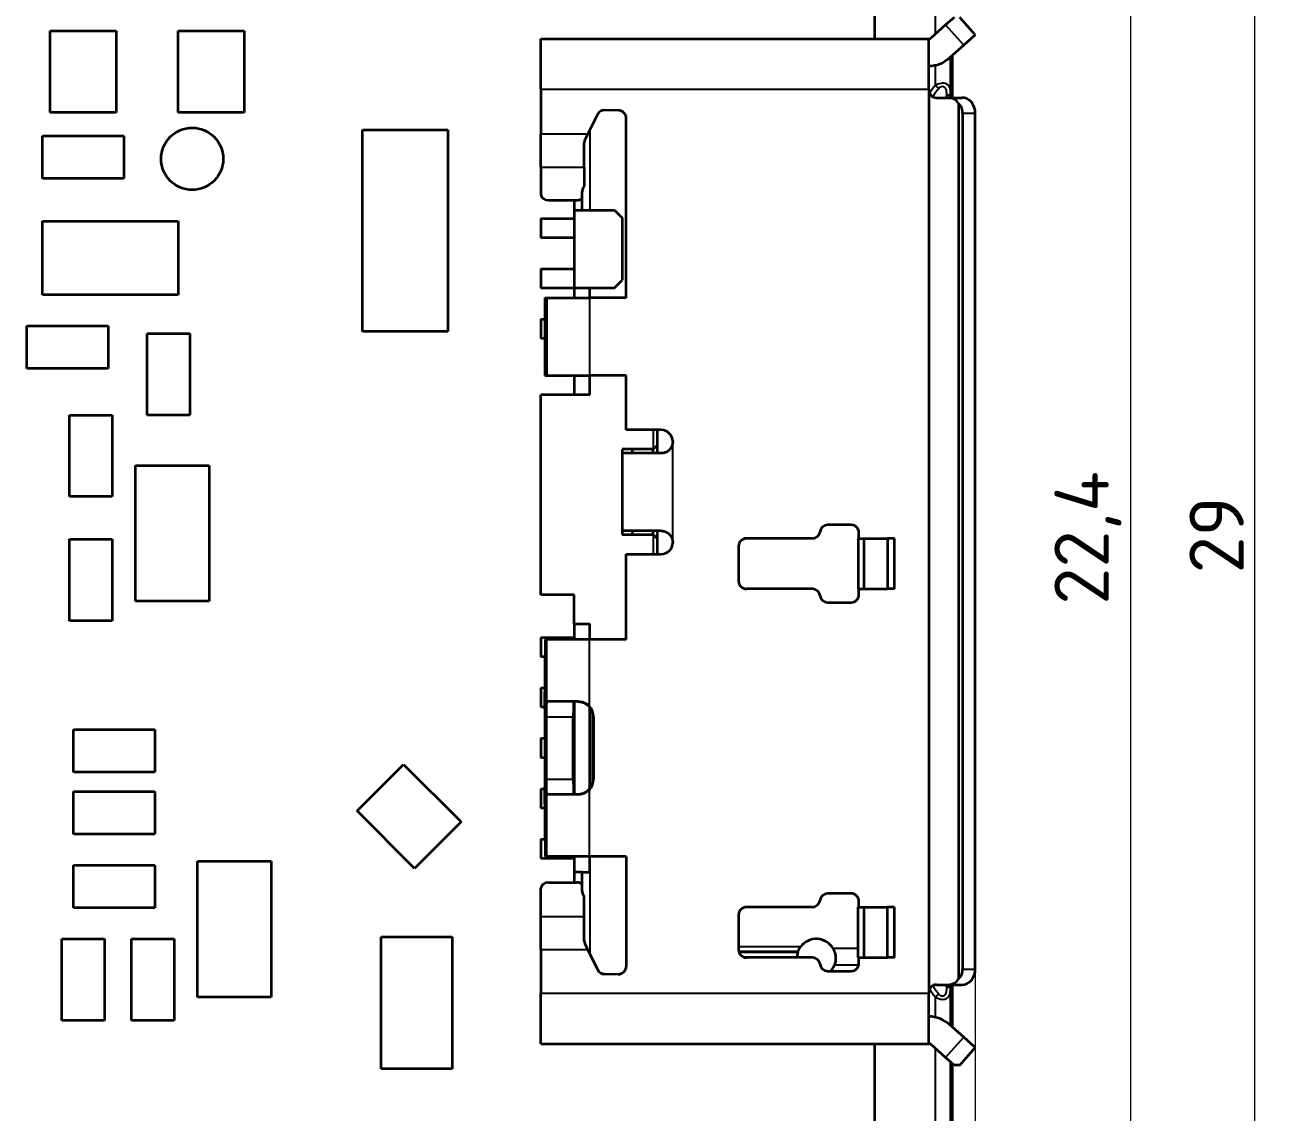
# Model space of a CAD drawing. Header units: millimetres. Extents: x 0 to 119, y 0 to 84.
# Drawn here: x 23.7 to 39.75, y 52.61 to 66.62 of the extents above; entities that cross this region are included whole.
import ezdxf

# ---------------------------------------------------------------- set-up
doc = ezdxf.new("R2010")
doc.units = ezdxf.units.MM
doc.header["$LTSCALE"] = 0.2
for name, color, linetype, lineweight in [('Bemaßung (ISO)', 7, 'Continuous', 18), ('Sichtbar (ISO)', 7, 'Continuous', 35), ('Sichtbar schmal (ISO)', 7, 'Continuous', 25)]:
    doc.layers.add(name, color=color, linetype=linetype, lineweight=lineweight)
doc.styles.add('Notiztext (DIN)', font='isocpeur.ttf')
doc.dimstyles.new('Standard (DIN)', dxfattribs={"dimscale": 0.2, "dimtxt": 3.5, "dimasz": 2.5, "dimexe": 1, "dimexo": 0, "dimgap": 0.7, "dimtad": 1, "dimtoh": 1, "dimrnd": 1e-08, "dimtxsty": 'Notiztext (DIN)', "dimcen": 0.09, "dimdle": 10, "dimclrd": 256, "dimclre": 256, "dimclrt": 256, "dimazin": 2, "dimtfac": 0.514286, "dimtdec": 4, "dimtmove": 0, "dimatfit": 3, "dimfxl": 1, "dimtolj": 1, "dimlwd": -1, "dimlwe": -1, "dimarcsym": 0})

# ---------------------------------------------------------------- blocks, each defined once
blk = doc.blocks.new('*D23')
at = {"layer": 'Bemaßung (ISO)', "transparency": 16777216}
for p, q in [((32.351, 71.163), (38.151, 71.163)), ((37.951, 70.663), (37.951, 49.263)), ((32.351, 48.763), (38.151, 48.763))]:
    blk.add_line(p, q, dxfattribs=at)
for points in [[(37.867, 70.663), (38.034, 70.663), (37.951, 71.163)], [(37.867, 49.263), (38.034, 49.263), (37.951, 48.763)]]:
    blk.add_solid(points, dxfattribs=at)
at = {"layer": 'Defpoints', "color": 0, "transparency": 16777216}
for p in [(32.351, 71.163), (32.351, 48.763), (37.951, 48.763)]:
    blk.add_point(p, dxfattribs=at)
at = {"layer": 'Bemaßung (ISO)', "transparency": 16777216, "insert": (36.971, 59.144), "char_height": 0.7, "attachment_point": 1, "rotation": 90, "style": 'Notiztext (DIN)'}
blk.add_mtext('\\A1;22,4', dxfattribs=at)
blk = doc.blocks.new('*D24')
at = {"layer": 'Bemaßung (ISO)', "transparency": 16777216}
for p, q in [((34.451, 74.444), (39.751, 74.444)), ((39.551, 73.944), (39.551, 45.981)), ((33.936, 45.481), (39.751, 45.481))]:
    blk.add_line(p, q, dxfattribs=at)
for points in [[(39.467, 73.944), (39.634, 73.944), (39.551, 74.444)], [(39.467, 45.981), (39.634, 45.981), (39.551, 45.481)]]:
    blk.add_solid(points, dxfattribs=at)
at = {"layer": 'Defpoints', "color": 0, "transparency": 16777216}
for p in [(34.451, 74.444), (33.936, 45.481), (39.551, 45.481)]:
    blk.add_point(p, dxfattribs=at)
at = {"layer": 'Bemaßung (ISO)', "transparency": 16777216, "insert": (38.711, 59.547), "char_height": 0.7, "attachment_point": 1, "rotation": 90, "style": 'Notiztext (DIN)'}
blk.add_mtext('\\A1;29', dxfattribs=at)
blk = doc.blocks.new('*D25')
at = {"layer": 'Bemaßung (ISO)', "transparency": 16777216}
for p, q in [((35.951, 54.448), (35.951, 39.921)), ((6.651, 46.663), (6.651, 39.921)), ((7.151, 40.121), (35.451, 40.121))]:
    blk.add_line(p, q, dxfattribs=at)
for points in [[(7.151, 40.204), (7.151, 40.037), (6.651, 40.121)], [(35.451, 40.204), (35.451, 40.037), (35.951, 40.121)]]:
    blk.add_solid(points, dxfattribs=at)
at = {"layer": 'Defpoints', "color": 0, "transparency": 16777216}
for p in [(35.951, 54.448), (6.651, 46.663), (35.951, 40.121)]:
    blk.add_point(p, dxfattribs=at)
at = {"layer": 'Bemaßung (ISO)', "transparency": 16777216, "insert": (20.513, 41.101), "char_height": 0.7, "attachment_point": 1, "style": 'Notiztext (DIN)'}
blk.add_mtext('\\A1;29,3', dxfattribs=at)

msp = doc.modelspace()

# ---------------------------------------------------------------- linework, layer by layer
at = {"layer": 'Sichtbar (ISO)'}
for p, q in [((34.6506, 71.9625), (34.6506, 66.4375)), ((35.5682, 66.6151), (35.384, 66.4502)), ((35.6772, 66.7125), (35.5682, 66.6151)), ((35.9506, 66.4875), (35.7494, 66.7125)), ((24.0256, 65.4875), (24.0256, 66.5375)), ((24.0256, 66.5375), (24.8756, 66.5375)), ((24.8756, 66.5375), (24.8756, 65.4875)), ((25.6756, 65.4875), (25.6756, 66.5375)), ((25.6756, 66.5375), (26.5256, 66.5375)), ((26.5256, 66.5375), (26.5256, 65.4875)), ((35.9506, 66.4875), (35.8016, 66.3542)), ((30.3506, 66.4375), (35.3506, 66.4375)), ((30.3506, 65.7875), (30.3506, 66.4375)), ((35.3506, 65.7875), (35.3506, 66.4375)), ((35.8016, 66.3542), (35.6173, 66.1894)), ((35.6506, 66.2192), (35.6506, 65.6775)), ((30.3506, 65.7875), (30.3506, 65.2105)), ((35.3506, 65.7875), (35.3506, 65.7775)), ((35.3506, 65.7775), (35.3506, 54.1475)), ((35.4506, 65.6775), (35.6024, 65.6775)), ((35.6024, 65.6775), (35.7774, 65.6775)), ((24.8756, 65.4875), (24.0256, 65.4875)), ((26.5256, 65.4875), (25.6756, 65.4875)), ((31.3522, 65.5139), (31.1733, 65.5167)), ((35.7404, 54.3265), (35.7404, 65.5985)), ((31.0824, 65.4617), (30.9559, 65.2105)), ((31.4506, 63.0975), (31.4506, 65.4139)), ((35.7874, 65.4775), (35.7874, 54.4475)), ((35.9506, 54.4475), (35.9506, 65.4775)), ((23.9256, 64.6375), (23.9256, 65.1875)), ((23.9256, 65.1875), (24.9756, 65.1875)), ((24.9756, 65.1875), (24.9756, 64.6375)), ((28.0506, 62.6625), (28.0506, 65.2625)), ((28.0506, 65.2625), (29.1506, 65.2625)), ((29.1506, 65.2625), (29.1506, 62.6625)), ((30.3506, 64.7802), (30.3506, 65.2105)), ((30.9559, 65.2105), (30.9213, 65.142)), ((30.9106, 64.7802), (30.9106, 65.097)), ((30.3506, 64.7802), (30.3506, 64.4308)), ((30.9106, 64.7802), (30.9106, 64.5359)), ((24.9756, 64.6375), (23.9256, 64.6375)), ((30.8806, 64.4551), (30.8806, 64.2275)), ((30.4506, 64.3558), (30.8106, 64.3558)), ((30.7806, 64.3558), (30.7806, 64.2275)), ((30.7806, 64.2275), (30.7806, 63.2275)), ((30.7806, 64.2275), (31.3006, 64.2275)), ((31.3006, 64.2275), (31.4006, 64.1275)), ((23.9256, 63.1375), (23.9256, 64.0875)), ((23.9256, 64.0875), (25.6756, 64.0875)), ((25.6756, 64.0875), (25.6756, 63.1375)), ((30.3506, 64.1225), (30.3506, 63.8725)), ((30.3506, 64.1225), (30.7806, 64.1225)), ((31.4006, 64.1275), (31.4006, 63.3275)), ((30.7806, 63.8725), (30.3506, 63.8725)), ((30.3506, 63.4725), (30.7806, 63.4725)), ((30.3506, 63.4725), (30.3506, 63.2225)), ((31.3006, 63.2275), (31.4006, 63.3275)), ((25.6756, 63.1375), (23.9256, 63.1375)), ((30.7806, 63.2225), (30.3506, 63.2225)), ((30.4007, 63.0975), (30.4265, 63.0975)), ((30.4007, 63.0975), (30.4007, 62.0975)), ((30.4265, 63.0975), (30.9764, 63.0975)), ((30.7806, 63.2275), (30.7806, 63.0975)), ((30.7806, 63.2275), (31.3006, 63.2275)), ((31.4506, 63.0975), (30.9764, 63.0975)), ((30.9806, 63.0975), (30.9806, 63.2275)), ((30.3506, 62.8225), (30.4007, 62.8225)), ((30.3506, 62.8225), (30.3506, 62.5725)), ((23.7256, 62.1875), (23.7256, 62.7375)), ((23.7256, 62.7375), (24.7756, 62.7375)), ((24.7756, 62.7375), (24.7756, 62.1875)), ((25.2756, 61.5875), (25.2756, 62.6375)), ((25.2756, 62.6375), (25.8256, 62.6375)), ((25.8256, 62.6375), (25.8256, 61.5875)), ((29.1506, 62.6625), (28.0506, 62.6625)), ((30.4007, 62.5725), (30.3506, 62.5725)), ((24.7756, 62.1875), (23.7256, 62.1875)), ((30.4007, 62.0975), (30.4265, 62.0975)), ((30.4265, 62.0975), (30.9764, 62.0975)), ((30.7806, 62.0975), (30.7806, 61.8475)), ((31.4506, 62.0975), (30.9764, 62.0975)), ((30.9806, 61.8475), (30.9806, 62.0975)), ((31.4506, 61.3953), (31.4506, 62.0975)), ((30.9806, 61.8475), (30.3506, 61.8475)), ((30.3506, 59.2725), (30.3506, 61.8475)), ((24.2756, 61.5875), (24.8256, 61.5875)), ((24.2756, 60.5375), (24.2756, 61.5875)), ((24.8256, 61.5875), (24.8256, 60.5375)), ((25.8256, 61.5875), (25.2756, 61.5875)), ((31.9006, 61.3953), (31.4506, 61.3953)), ((31.8506, 61.3953), (31.8506, 61.1975)), ((31.8506, 61.1975), (31.8006, 61.1475)), ((31.8506, 61.1975), (31.8506, 61.0953)), ((31.4006, 61.1475), (31.4006, 60.0475)), ((31.8006, 61.1475), (31.4006, 61.1475)), ((31.9006, 61.0953), (31.4006, 61.0953)), ((31.5308, 61.0953), (31.5308, 61.1475)), ((31.8006, 61.0953), (31.8006, 61.1475)), ((25.1256, 59.1875), (25.1256, 60.9375)), ((25.1256, 60.9375), (26.0756, 60.9375)), ((26.0756, 60.9375), (26.0756, 59.1875)), ((24.8256, 60.5375), (24.2756, 60.5375)), ((31.9006, 60.0953), (31.4006, 60.0953)), ((31.4006, 60.0475), (31.8006, 60.0475)), ((31.5308, 60.0475), (31.5308, 60.0953)), ((31.8006, 60.0475), (31.8006, 60.0953)), ((31.8506, 59.9975), (31.8006, 60.0475)), ((31.8506, 60.0953), (31.8506, 59.9975)), ((34.3506, 60.1725), (34.0491, 60.1725)), ((34.4506, 59.9975), (34.4506, 60.0725)), ((24.2756, 58.9375), (24.2756, 59.9875)), ((24.2756, 59.9875), (24.8256, 59.9875)), ((24.8256, 59.9875), (24.8256, 58.9375)), ((31.8506, 59.9975), (31.8506, 59.7953)), ((32.9006, 59.8975), (32.9006, 59.4475)), ((33.8506, 59.9975), (33.0006, 59.9975)), ((34.4406, 59.9975), (34.4406, 59.3475)), ((34.4406, 59.9975), (34.5202, 59.9975)), ((34.5202, 59.3475), (34.5202, 59.9975)), ((34.5202, 59.9975), (34.8183, 59.9975)), ((34.9106, 59.9975), (34.8183, 59.9975)), ((34.8183, 59.9975), (34.8183, 59.3475)), ((34.9106, 59.3475), (34.9106, 59.9975)), ((31.4506, 58.6975), (31.4506, 59.7953)), ((31.4506, 59.7953), (31.9006, 59.7953)), ((30.7806, 59.2725), (30.3506, 59.2725)), ((30.7806, 58.8975), (30.7806, 59.2725)), ((33.8506, 59.3475), (33.0006, 59.3475)), ((34.4406, 59.3475), (34.5202, 59.3475)), ((34.4506, 59.2725), (34.4506, 59.3475)), ((34.5202, 59.3475), (34.8183, 59.3475)), ((34.9106, 59.3475), (34.8183, 59.3475)), ((26.0756, 59.1875), (25.1256, 59.1875)), ((34.0491, 59.1725), (34.3506, 59.1725)), ((24.8256, 58.9375), (24.2756, 58.9375)), ((30.7806, 58.8975), (30.9806, 58.8975)), ((30.7806, 58.8975), (30.7806, 58.6975)), ((30.9806, 58.6975), (30.9806, 58.8975)), ((30.3506, 58.7225), (30.3506, 58.4725)), ((30.3506, 58.7225), (30.7806, 58.7225)), ((30.4007, 57.7975), (30.4114, 58.6975)), ((30.4114, 58.6975), (30.4265, 58.6975)), ((30.9764, 58.6975), (30.4265, 58.6975)), ((31.4506, 58.6975), (30.9764, 58.6975)), ((30.4088, 58.4725), (30.3506, 58.4725)), ((30.3506, 58.0725), (30.404, 58.0725)), ((30.3506, 58.0725), (30.3506, 57.8225)), ((30.401, 57.8225), (30.3506, 57.8225)), ((30.4007, 57.7975), (30.4007, 56.7975)), ((30.4265, 57.8975), (30.4239, 57.8975)), ((30.8301, 57.8975), (30.4265, 57.8975)), ((30.7806, 57.8225), (30.7704, 57.8225)), ((30.7806, 57.8975), (30.7806, 56.6975)), ((30.9806, 56.7744), (30.9806, 57.8206)), ((30.4196, 57.6975), (30.4196, 56.8975)), ((30.7695, 56.8975), (30.7695, 57.6975)), ((31.0231, 56.8975), (31.0231, 57.6975)), ((31.0306, 57.6975), (31.0306, 56.8975)), ((24.3256, 56.9875), (24.3256, 57.5375)), ((24.3256, 57.5375), (25.3756, 57.5375)), ((25.3756, 57.5375), (25.3756, 56.9875)), ((30.3506, 57.4225), (30.3506, 57.1725)), ((30.3506, 57.4225), (30.4007, 57.4225)), ((30.7695, 57.4225), (30.7806, 57.4225)), ((30.4007, 57.1725), (30.3506, 57.1725)), ((30.7806, 57.1725), (30.7695, 57.1725)), ((25.3756, 56.9875), (24.3256, 56.9875)), ((27.9814, 56.4857), (28.5825, 57.0868)), ((28.5825, 57.0868), (29.3249, 56.3443)), ((24.3256, 56.1875), (24.3256, 56.7375)), ((24.3256, 56.7375), (25.3756, 56.7375)), ((25.3756, 56.7375), (25.3756, 56.1875)), ((30.3506, 56.7725), (30.401, 56.7725)), ((30.3506, 56.7725), (30.3506, 56.5225)), ((30.4114, 55.8975), (30.4007, 56.7975)), ((30.4239, 56.6975), (30.4265, 56.6975)), ((30.8301, 56.6975), (30.4265, 56.6975)), ((30.7704, 56.7725), (30.7806, 56.7725)), ((30.404, 56.5225), (30.3506, 56.5225)), ((28.7239, 55.7433), (27.9814, 56.4857)), ((29.3249, 56.3443), (28.7239, 55.7433)), ((25.3756, 56.1875), (24.3256, 56.1875)), ((30.3506, 56.1225), (30.4088, 56.1225)), ((30.3506, 56.1225), (30.3506, 55.8725)), ((30.7806, 55.8725), (30.3506, 55.8725)), ((30.4114, 55.8975), (30.4265, 55.8975)), ((30.9764, 55.8975), (30.4265, 55.8975)), ((30.7806, 55.8975), (30.7806, 55.6975)), ((31.4506, 55.8975), (30.9764, 55.8975)), ((30.9806, 55.6975), (30.9806, 55.8975)), ((31.4506, 55.8975), (31.4506, 54.4825)), ((24.3256, 55.2375), (24.3256, 55.7875)), ((24.3256, 55.7875), (25.3756, 55.7875)), ((25.3756, 55.7875), (25.3756, 55.2375)), ((25.9256, 55.8375), (26.8756, 55.8375)), ((25.9256, 54.0875), (25.9256, 55.8375)), ((26.8756, 55.8375), (26.8756, 54.0875)), ((30.8806, 55.6975), (30.7806, 55.6975)), ((30.7806, 55.6975), (30.7806, 55.5654)), ((30.8806, 55.6975), (30.9806, 55.6975)), ((30.8806, 55.6975), (30.8806, 55.4671)), ((30.4506, 55.5654), (30.8106, 55.5654)), ((30.3506, 55.1251), (30.3506, 55.4895)), ((30.9106, 55.1251), (30.9106, 55.3838)), ((34.3506, 55.4225), (34.0491, 55.4225)), ((25.3756, 55.2375), (24.3256, 55.2375)), ((33.8506, 55.2475), (33.0006, 55.2475)), ((34.4406, 54.5975), (34.4406, 55.2475)), ((34.4406, 55.2475), (34.5202, 55.2475)), ((34.4506, 55.2475), (34.4506, 55.3225)), ((34.5202, 54.5975), (34.5202, 55.2475)), ((34.5202, 55.2475), (34.8183, 55.2475)), ((34.9106, 55.2475), (34.8183, 55.2475)), ((34.8183, 54.5975), (34.8183, 55.2475)), ((34.9106, 54.5975), (34.9106, 55.2475)), ((30.3506, 54.7019), (30.3506, 55.1251)), ((30.9106, 54.8129), (30.9106, 55.1251)), ((32.9006, 55.1475), (32.9006, 54.6975)), ((24.1756, 54.8375), (24.7256, 54.8375)), ((24.1756, 53.7875), (24.1756, 54.8375)), ((24.7256, 54.8375), (24.7256, 53.7875)), ((25.0756, 53.7875), (25.0756, 54.8375)), ((25.0756, 54.8375), (25.6256, 54.8375)), ((25.6256, 54.8375), (25.6256, 53.7875)), ((28.2941, 54.8625), (29.2071, 54.8625)), ((28.2941, 53.1625), (28.2941, 54.8625)), ((29.2071, 54.8625), (29.2071, 53.1625)), ((30.9211, 54.7685), (30.9541, 54.7019)), ((30.3506, 54.7019), (30.3506, 54.1375)), ((30.9541, 54.7019), (31.0836, 54.4409)), ((33.8506, 54.5975), (33.0006, 54.5975)), ((34.4406, 54.5975), (34.5202, 54.5975)), ((34.4506, 54.5225), (34.4506, 54.5975)), ((34.5202, 54.5975), (34.8183, 54.5975)), ((34.9106, 54.5975), (34.8183, 54.5975)), ((34.0491, 54.4225), (34.3506, 54.4225)), ((31.1716, 54.3853), (31.3491, 54.3826)), ((30.3506, 53.4875), (30.3506, 54.1375)), ((35.3506, 54.1475), (35.3506, 54.1375)), ((35.3506, 53.4875), (35.3506, 54.1375)), ((35.4506, 54.2475), (35.6024, 54.2475)), ((35.6024, 54.2475), (35.7774, 54.2475)), ((35.6506, 54.2475), (35.6506, 53.7058)), ((26.8756, 54.0875), (25.9256, 54.0875)), ((24.7256, 53.7875), (24.1756, 53.7875)), ((25.6256, 53.7875), (25.0756, 53.7875)), ((35.8016, 53.5708), (35.6173, 53.7357)), ((30.3506, 53.4875), (35.3506, 53.4875)), ((34.6506, 53.4875), (34.6506, 47.9625)), ((35.5682, 53.31), (35.384, 53.4748)), ((35.9506, 53.4375), (35.8016, 53.5708)), ((35.6772, 53.2125), (35.5682, 53.31)), ((35.7494, 53.2125), (35.9506, 53.4375)), ((29.2071, 53.1625), (28.2941, 53.1625)), ((35.6506, 53.2363), (35.6506, 47.1695)), ((35.7494, 53.2125), (35.6772, 53.2125))]:
    msp.add_line(p, q, dxfattribs=at)
msp.add_circle((25.8567, 64.889), 0.4, dxfattribs=at)
for centre, radius, start, end in [((35.3506, 66.4875), 0.05, 270, 311.81031), ((35.3506, 66.4875), 0.4, 270, 311.81031), ((35.4506, 65.7775), 0.1, 180, 270), ((31.1717, 65.4167), 0.1, 89.09886, 153.25644), ((31.3506, 65.4139), 0.1, 0, 89.09886), ((31.9006, 61.2453), 0.15, 0, 90), ((33.8506, 60.0975), 0.1, 270, 352.81924), ((34.0491, 60.0725), 0.1, 90, 172.81924), ((34.3506, 60.0725), 0.1, 0, 90), ((31.9006, 59.9453), 0.15, 270, 0), ((33.0006, 59.8975), 0.1, 90, 180), ((33.0006, 59.4475), 0.1, 180, 270), ((33.8506, 59.2475), 0.1, 7.18076, 90), ((34.0491, 59.2725), 0.1, 187.18076, 270), ((34.3506, 59.2725), 0.1, 270, 0), ((34.0491, 55.3225), 0.1, 90, 172.81924), ((34.3506, 55.3225), 0.1, 0, 90), ((33.0006, 55.1475), 0.1, 90, 180), ((33.8506, 55.3475), 0.1, 270, 352.81924), ((33.9006, 54.5875), 0.25, 29.80544, 143.1301), ((33.0006, 54.6975), 0.1, 180, 270), ((33.9006, 54.5875), 0.25, 176.17745, 177.70756), ((33.9006, 54.5875), 0.25, 158.8998, 162.14154), ((33.8506, 54.4975), 0.1, 7.18076, 90), ((31.1732, 54.4853), 0.1, 206.38314, 269.09886), ((31.3506, 54.4825), 0.1, 269.09886, 0), ((34.0491, 54.5225), 0.1, 187.18076, 270), ((33.9006, 54.5875), 0.25, 318.70013, 339.42263), ((34.3506, 54.5225), 0.1, 270, 0), ((35.4506, 54.1475), 0.1, 90, 180), ((35.3506, 53.4375), 0.4, 48.18969, 90), ((35.3506, 53.4375), 0.05, 48.18969, 90)]:
    msp.add_arc(centre, radius, start, end, dxfattribs=at)
for centre, major_axis, ratio, start_param, end_param in [((35.6024, 65.4775), (0, 0.2), 0.8660254, 5.3620955, 6.2831853), ((35.7774, 65.4775), (0, 0.2), 0.8660254, 4.712389, 6.2831853), ((35.5565, 65.4775), (-0.2309, 0), 0.8660254, 3.1415927, 3.7912992), ((30.9806, 64.4551), (0, -0.1132), 0.8832182, 3.9169902, 4.712389), ((30.4506, 64.4308), (-0.1, 0), 0.749516, 0, 1.5707963), ((30.8106, 64.4308), (0.1, 0), 0.749516, 4.712389, 5.4877865), ((30.4239, 57.6975), (0, 0.2), 0.0214237, 0, 1.5707963), ((30.7738, 57.6975), (0, 0.2), 0.0214237, 0, 1.5707963), ((30.8305, 57.6975), (-0.2, 0), 0.9997705, 3.1415927, 3.8950246), ((30.823, 57.6975), (-0.2, 0), 0.9997705, 3.8047853, 3.8384911), ((30.823, 57.6975), (0.2, 0), 0.9997705, 0, 0.6631926), ((30.4239, 56.8975), (0, -0.2), 0.0214237, 4.712389, 6.2831853), ((30.7738, 56.8975), (0, -0.2), 0.0214237, 4.712389, 6.2831853), ((30.8305, 56.8975), (-0.2, 0), 0.9997705, 2.3881607, 3.1415927), ((30.823, 56.8975), (0.2, 0), 0.9997705, 5.6199927, 6.2831853), ((30.823, 56.8975), (-0.2, 0), 0.9997705, 2.4446942, 2.4784), ((30.4506, 55.4895), (-0.1, 0), 0.7589911, 4.712389, 6.2831853), ((30.8106, 55.4895), (0.1, 0), 0.7589911, 0.7953988, 1.5707963), ((30.9806, 55.4671), (0, -0.1166), 0.8578506, 4.712389, 5.5077878), ((35.5565, 54.4475), (-0.2309, 0), 0.8660254, 2.4918861, 3.1415927), ((35.7774, 54.4475), (0, -0.2), 0.8660254, 0, 1.5707963), ((35.6024, 54.4475), (0, -0.2), 0.8660254, 0, 0.9210898)]:
    msp.add_ellipse(centre, major_axis=major_axis, ratio=ratio, start_param=start_param, end_param=end_param, dxfattribs=at)
for points, knots in [([(30.9213, 65.142), (30.9196, 65.1385), (30.918, 65.135), (30.9167, 65.1313), (30.9154, 65.1276), (30.9142, 65.1239), (30.9133, 65.1201), (30.9126, 65.1169), (30.912, 65.1137), (30.9116, 65.1104), (30.9115, 65.1098), (30.9114, 65.1092), (30.9113, 65.1086), (30.9112, 65.1079), (30.9112, 65.1073), (30.9111, 65.1067), (30.9108, 65.1035), (30.9106, 65.1002), (30.9106, 65.097)], [0, 0, 0, 0, 0.011748236, 0.011748236, 0.011748236, 0.023563867, 0.023563867, 0.023563867, 0.03347259, 0.03347259, 0.03347259, 0.035390801, 0.035390801, 0.035390801, 0.03729786, 0.03729786, 0.03729786, 0.047148976, 0.047148976, 0.047148976, 0.047148976]), ([(32.0506, 61.2453), (32.0506, 61.2404), (32.0504, 61.2355), (32.0499, 61.2306), (32.0497, 61.2281), (32.0494, 61.2257), (32.049, 61.2232), (32.0488, 61.222), (32.0486, 61.2208), (32.0484, 61.2196), (32.0474, 61.2135), (32.0459, 61.2075), (32.0441, 61.2016), (32.0427, 61.1969), (32.041, 61.1923), (32.0391, 61.1877), (32.0353, 61.1786), (32.0307, 61.1699), (32.0252, 61.1617), (32.0238, 61.1597), (32.0224, 61.1576), (32.0209, 61.1557), (32.0194, 61.1537), (32.0179, 61.1517), (32.0163, 61.1498), (32.0147, 61.1479), (32.0131, 61.146), (32.0115, 61.1442), (32.0103, 61.143), (32.0091, 61.1417), (32.008, 61.1405), (32.0074, 61.14), (32.0069, 61.1394), (32.0063, 61.1389), (32.0052, 61.1378), (32.0041, 61.1367), (32.003, 61.1356), (32.0005, 61.1333), (31.998, 61.1311), (31.9953, 61.129), (31.9921, 61.1264), (31.9888, 61.1239), (31.9854, 61.1215), (31.9847, 61.1211), (31.9841, 61.1207), (31.9835, 61.1202), (31.9828, 61.1198), (31.9822, 61.1194), (31.9815, 61.119), (31.978, 61.1167), (31.9744, 61.1146), (31.9707, 61.1127), (31.9671, 61.1108), (31.9633, 61.109), (31.9595, 61.1073), (31.9588, 61.107), (31.9581, 61.1067), (31.9574, 61.1065), (31.9567, 61.1062), (31.9559, 61.1059), (31.9552, 61.1056), (31.9533, 61.1049), (31.9514, 61.1041), (31.9494, 61.1035), (31.9475, 61.1028), (31.9455, 61.1022), (31.9436, 61.1016), (31.9412, 61.1009), (31.9389, 61.1003), (31.9365, 61.0997), (31.9354, 61.0994), (31.9342, 61.0991), (31.933, 61.0988), (31.9318, 61.0986), (31.9306, 61.0983), (31.9294, 61.0981), (31.927, 61.0976), (31.9247, 61.0972), (31.9223, 61.0969), (31.921, 61.0967), (31.9198, 61.0965), (31.9186, 61.0964), (31.9174, 61.0963), (31.9162, 61.0961), (31.915, 61.096), (31.9127, 61.0958), (31.9104, 61.0956), (31.908, 61.0955), (31.9056, 61.0954), (31.9031, 61.0953), (31.9006, 61.0953)], [0, 0, 0, 0, 0.01478132, 0.01478132, 0.01478132, 0.02218285, 0.02218285, 0.02218285, 0.02588362, 0.02588362, 0.02588362, 0.04438925, 0.04438925, 0.04438925, 0.0591941, 0.0591941, 0.0591941, 0.08881126, 0.08881126, 0.08881126, 0.09623153, 0.09623153, 0.09623153, 0.1036518, 0.1036518, 0.1036518, 0.11108113, 0.11108113, 0.11108113, 0.11618484, 0.11618484, 0.11618484, 0.11851045, 0.11851045, 0.11851045, 0.12314375, 0.12314375, 0.12314375, 0.13331187, 0.13331187, 0.13331187, 0.14580771, 0.14580771, 0.14580771, 0.14811478, 0.14811478, 0.14811478, 0.15043379, 0.15043379, 0.15043379, 0.16299423, 0.16299423, 0.16299423, 0.17555829, 0.17555829, 0.17555829, 0.17787389, 0.17787389, 0.17787389, 0.18017756, 0.18017756, 0.18017756, 0.18642724, 0.18642724, 0.18642724, 0.19267691, 0.19267691, 0.19267691, 0.20007155, 0.20007155, 0.20007155, 0.20376887, 0.20376887, 0.20376887, 0.2074662, 0.2074662, 0.2074662, 0.21487876, 0.21487876, 0.21487876, 0.21867235, 0.21867235, 0.21867235, 0.22229133, 0.22229133, 0.22229133, 0.22951136, 0.22951136, 0.22951136, 0.23707975, 0.23707975, 0.23707975, 0.23707975]), ([(31.9006, 60.0953), (31.9044, 60.0953), (31.9082, 60.0952), (31.912, 60.0949), (31.9163, 60.0946), (31.9207, 60.094), (31.925, 60.0933), (31.9265, 60.0931), (31.928, 60.0928), (31.9295, 60.0925), (31.9314, 60.0921), (31.9333, 60.0917), (31.9352, 60.0913), (31.9376, 60.0907), (31.9399, 60.0901), (31.9422, 60.0894), (31.9427, 60.0893), (31.9432, 60.0892), (31.9436, 60.089), (31.9444, 60.0888), (31.9452, 60.0886), (31.9459, 60.0883), (31.9479, 60.0877), (31.9498, 60.087), (31.9517, 60.0864), (31.9537, 60.0857), (31.9556, 60.0849), (31.9575, 60.0841), (31.9597, 60.0832), (31.962, 60.0822), (31.9642, 60.0812), (31.9657, 60.0805), (31.9673, 60.0797), (31.9688, 60.079), (31.9695, 60.0786), (31.9701, 60.0783), (31.9708, 60.0779), (31.9722, 60.0772), (31.9735, 60.0764), (31.9749, 60.0757), (31.9763, 60.0748), (31.9778, 60.074), (31.9792, 60.0731), (31.9807, 60.0722), (31.9821, 60.0713), (31.9835, 60.0704), (31.9855, 60.069), (31.9875, 60.0676), (31.9895, 60.0662), (31.9911, 60.065), (31.9927, 60.0638), (31.9942, 60.0626), (31.9946, 60.0623), (31.995, 60.062), (31.9953, 60.0617), (31.9961, 60.061), (31.9968, 60.0604), (31.9976, 60.0598), (31.9991, 60.0585), (32.0006, 60.0572), (32.002, 60.0559), (32.0035, 60.0545), (32.0049, 60.0531), (32.0064, 60.0517), (32.0081, 60.05), (32.0098, 60.0482), (32.0115, 60.0464), (32.0127, 60.0451), (32.0138, 60.0438), (32.0149, 60.0425), (32.0154, 60.0419), (32.0159, 60.0413), (32.0164, 60.0408), (32.0173, 60.0396), (32.0182, 60.0385), (32.0191, 60.0373), (32.0202, 60.0359), (32.0212, 60.0345), (32.0223, 60.0331), (32.0233, 60.0317), (32.0242, 60.0303), (32.0252, 60.0289), (32.0266, 60.0269), (32.0279, 60.0248), (32.0292, 60.0227), (32.03, 60.0213), (32.0309, 60.0198), (32.0317, 60.0184), (32.0321, 60.0177), (32.0324, 60.017), (32.0328, 60.0163), (32.0336, 60.0149), (32.0343, 60.0135), (32.035, 60.012), (32.0357, 60.0105), (32.0365, 60.009), (32.0372, 60.0075), (32.0378, 60.006), (32.0385, 60.0044), (32.0392, 60.0029), (32.0401, 60.0006), (32.041, 59.9983), (32.0418, 59.996), (32.0422, 59.9948), (32.0426, 59.9937), (32.043, 59.9925), (32.0434, 59.9913), (32.0438, 59.9902), (32.0442, 59.989), (32.0449, 59.9866), (32.0455, 59.9843), (32.0461, 59.9819), (32.0465, 59.9804), (32.0468, 59.9789), (32.0472, 59.9774), (32.0474, 59.9765), (32.0476, 59.9756), (32.0477, 59.9747), (32.0481, 59.9728), (32.0484, 59.971), (32.0487, 59.9692), (32.049, 59.9677), (32.0492, 59.9661), (32.0494, 59.9646), (32.0496, 59.9631), (32.0498, 59.9616), (32.0499, 59.9601), (32.0502, 59.9576), (32.0503, 59.9551), (32.0505, 59.9527), (32.0506, 59.9502), (32.0506, 59.9478), (32.0506, 59.9453)], [0, 0, 0, 0, 0.01167575, 0.01167575, 0.01167575, 0.02498344, 0.02498344, 0.02498344, 0.02968773, 0.02968773, 0.02968773, 0.03566095, 0.03566095, 0.03566095, 0.04299661, 0.04299661, 0.04299661, 0.04445742, 0.04445742, 0.04445742, 0.04692408, 0.04692408, 0.04692408, 0.05311739, 0.05311739, 0.05311739, 0.05931071, 0.05931071, 0.05931071, 0.06674739, 0.06674739, 0.06674739, 0.0718549, 0.0718549, 0.0718549, 0.07418407, 0.07418407, 0.07418407, 0.07882451, 0.07882451, 0.07882451, 0.08391237, 0.08391237, 0.08391237, 0.08900024, 0.08900024, 0.08900024, 0.09638642, 0.09638642, 0.09638642, 0.10233267, 0.10233267, 0.10233267, 0.10377259, 0.10377259, 0.10377259, 0.10666858, 0.10666858, 0.10666858, 0.11264816, 0.11264816, 0.11264816, 0.11862773, 0.11862773, 0.11862773, 0.12606406, 0.12606406, 0.12606406, 0.13126741, 0.13126741, 0.13126741, 0.1335004, 0.1335004, 0.1335004, 0.13794845, 0.13794845, 0.13794845, 0.14313092, 0.14313092, 0.14313092, 0.14831339, 0.14831339, 0.14831339, 0.15569581, 0.15569581, 0.15569581, 0.16069928, 0.16069928, 0.16069928, 0.16307823, 0.16307823, 0.16307823, 0.16785224, 0.16785224, 0.16785224, 0.17287263, 0.17287263, 0.17287263, 0.17789303, 0.17789303, 0.17789303, 0.18529131, 0.18529131, 0.18529131, 0.18899045, 0.18899045, 0.18899045, 0.19268959, 0.19268959, 0.19268959, 0.20006779, 0.20006779, 0.20006779, 0.20465302, 0.20465302, 0.20465302, 0.20744598, 0.20744598, 0.20744598, 0.21304596, 0.21304596, 0.21304596, 0.21764273, 0.21764273, 0.21764273, 0.22223951, 0.22223951, 0.22223951, 0.22962355, 0.22962355, 0.22962355, 0.2370076, 0.2370076, 0.2370076, 0.2370076]), ([(30.8214, 57.8975), (30.8262, 57.8975), (30.8314, 57.8973), (30.8368, 57.8969), (30.8432, 57.8965), (30.85, 57.8957), (30.857, 57.8944), (30.8593, 57.894), (30.8617, 57.8936), (30.864, 57.8931), (30.865, 57.8929), (30.866, 57.8927), (30.8671, 57.8924), (30.8681, 57.8922), (30.8691, 57.892), (30.8701, 57.8917), (30.8725, 57.8911), (30.875, 57.8905), (30.8774, 57.8898), (30.8799, 57.8891), (30.8825, 57.8883), (30.8851, 57.8875), (30.886, 57.8872), (30.887, 57.8868), (30.888, 57.8865), (30.889, 57.8862), (30.8899, 57.8858), (30.8909, 57.8855), (30.8922, 57.885), (30.8935, 57.8845), (30.8948, 57.8841), (30.8961, 57.8836), (30.8974, 57.883), (30.8986, 57.8825), (30.9022, 57.8811), (30.9057, 57.8795), (30.9093, 57.8778), (30.9122, 57.8765), (30.9151, 57.875), (30.9179, 57.8734), (30.9186, 57.8731), (30.9192, 57.8728), (30.9198, 57.8724), (30.9205, 57.8721), (30.9211, 57.8717), (30.9217, 57.8714), (30.9246, 57.8697), (30.9275, 57.868), (30.9303, 57.8663), (30.9333, 57.8643), (30.9363, 57.8623), (30.9393, 57.8602), (30.9396, 57.8599), (30.94, 57.8597), (30.9404, 57.8594), (30.9412, 57.8589), (30.9419, 57.8583), (30.9426, 57.8578), (30.9469, 57.8546), (30.951, 57.8512), (30.955, 57.8477), (30.9565, 57.8465), (30.9579, 57.8452), (30.9594, 57.8438), (30.961, 57.8423), (30.9626, 57.8408), (30.9641, 57.8392), (30.9684, 57.835), (30.9725, 57.8305), (30.9764, 57.8259)], [0, 0, 0, 0, 0.02281704, 0.02281704, 0.02281704, 0.04956715, 0.04956715, 0.04956715, 0.05825986, 0.05825986, 0.05825986, 0.06195366, 0.06195366, 0.06195366, 0.06565942, 0.06565942, 0.06565942, 0.07438026, 0.07438026, 0.07438026, 0.08338798, 0.08338798, 0.08338798, 0.08680292, 0.08680292, 0.08680292, 0.09020591, 0.09020591, 0.09020591, 0.094694, 0.094694, 0.094694, 0.09918209, 0.09918209, 0.09918209, 0.11155125, 0.11155125, 0.11155125, 0.12169453, 0.12169453, 0.12169453, 0.12392041, 0.12392041, 0.12392041, 0.12615616, 0.12615616, 0.12615616, 0.13634436, 0.13634436, 0.13634436, 0.14736036, 0.14736036, 0.14736036, 0.14876746, 0.14876746, 0.14876746, 0.15156804, 0.15156804, 0.15156804, 0.16761665, 0.16761665, 0.16761665, 0.17349346, 0.17349346, 0.17349346, 0.18014, 0.18014, 0.18014, 0.19829062, 0.19829062, 0.19829062, 0.19829062]), ([(30.8301, 57.8975), (30.8355, 57.8975), (30.8409, 57.8973), (30.8464, 57.8969), (30.8535, 57.8963), (30.8606, 57.8953), (30.8676, 57.894), (30.8685, 57.8938), (30.8693, 57.8937), (30.8702, 57.8935), (30.8712, 57.8933), (30.8723, 57.8931), (30.8733, 57.8928), (30.8783, 57.8917), (30.8833, 57.8904), (30.8883, 57.8889), (30.8888, 57.8888), (30.8893, 57.8886), (30.8898, 57.8885), (30.8905, 57.8883), (30.8911, 57.8881), (30.8917, 57.8879), (30.8951, 57.8868), (30.8985, 57.8856), (30.9018, 57.8843), (30.9043, 57.8834), (30.9067, 57.8824), (30.9091, 57.8814), (30.9118, 57.8802), (30.9145, 57.879), (30.9171, 57.8778), (30.9201, 57.8763), (30.923, 57.8748), (30.9259, 57.8733), (30.9265, 57.8729), (30.9271, 57.8726), (30.9277, 57.8723), (30.9287, 57.8717), (30.9297, 57.8712), (30.9307, 57.8706), (30.9357, 57.8677), (30.9405, 57.8646), (30.9452, 57.8614), (30.9502, 57.8579), (30.955, 57.8541), (30.9597, 57.8502), (30.9603, 57.8497), (30.9609, 57.8492), (30.9614, 57.8487), (30.962, 57.8482), (30.9626, 57.8477), (30.9631, 57.8472), (30.9678, 57.8431), (30.9722, 57.8388), (30.9764, 57.8343)], [0, 0, 0, 0, 0.01687684, 0.01687684, 0.01687684, 0.03880748, 0.03880748, 0.03880748, 0.04148569, 0.04148569, 0.04148569, 0.04476895, 0.04476895, 0.04476895, 0.06046503, 0.06046503, 0.06046503, 0.06211185, 0.06211185, 0.06211185, 0.06408153, 0.06408153, 0.06408153, 0.07489859, 0.07489859, 0.07489859, 0.08285483, 0.08285483, 0.08285483, 0.09165839, 0.09165839, 0.09165839, 0.1016022, 0.1016022, 0.1016022, 0.10362744, 0.10362744, 0.10362744, 0.10712597, 0.10712597, 0.10712597, 0.12430357, 0.12430357, 0.12430357, 0.14271732, 0.14271732, 0.14271732, 0.1449585, 0.1449585, 0.1449585, 0.14721154, 0.14721154, 0.14721154, 0.16572276, 0.16572276, 0.16572276, 0.16572276]), ([(30.9764, 56.7691), (30.9716, 56.7634), (30.9665, 56.7579), (30.961, 56.7528), (30.9572, 56.7491), (30.9532, 56.7456), (30.9491, 56.7423), (30.9463, 56.74), (30.9433, 56.7377), (30.9403, 56.7356), (30.9387, 56.7344), (30.937, 56.7332), (30.9353, 56.7321), (30.9343, 56.7314), (30.9332, 56.7306), (30.9321, 56.7299), (30.9315, 56.7295), (30.9309, 56.7291), (30.9303, 56.7288), (30.929, 56.728), (30.9278, 56.7272), (30.9265, 56.7265), (30.9243, 56.7251), (30.9221, 56.7238), (30.9198, 56.7226), (30.9175, 56.7213), (30.9151, 56.72), (30.9127, 56.7188), (30.9115, 56.7183), (30.9104, 56.7177), (30.9092, 56.7172), (30.9081, 56.7166), (30.9069, 56.7161), (30.9058, 56.7155), (30.9046, 56.715), (30.9034, 56.7145), (30.9021, 56.714), (30.9009, 56.7134), (30.8997, 56.7129), (30.8985, 56.7125), (30.895, 56.711), (30.8915, 56.7097), (30.8879, 56.7085), (30.885, 56.7075), (30.8821, 56.7066), (30.8792, 56.7057), (30.8786, 56.7055), (30.878, 56.7054), (30.8774, 56.7052), (30.8768, 56.705), (30.8762, 56.7049), (30.8756, 56.7047), (30.8727, 56.7039), (30.8699, 56.7032), (30.867, 56.7026), (30.8641, 56.7019), (30.8611, 56.7013), (30.8583, 56.7008), (30.8578, 56.7007), (30.8574, 56.7006), (30.857, 56.7006), (30.8561, 56.7004), (30.8553, 56.7003), (30.8545, 56.7001), (30.8488, 56.6992), (30.8434, 56.6986), (30.8382, 56.6982), (30.8323, 56.6977), (30.8267, 56.6975), (30.8214, 56.6975)], [0, 0, 0, 0, 0.0225075, 0.0225075, 0.0225075, 0.03838937, 0.03838937, 0.03838937, 0.0495882, 0.0495882, 0.0495882, 0.05577472, 0.05577472, 0.05577472, 0.05973174, 0.05973174, 0.05973174, 0.06196123, 0.06196123, 0.06196123, 0.06643816, 0.06643816, 0.06643816, 0.07438406, 0.07438406, 0.07438406, 0.0827853, 0.0827853, 0.0827853, 0.08681232, 0.08681232, 0.08681232, 0.09082739, 0.09082739, 0.09082739, 0.09501554, 0.09501554, 0.09501554, 0.09920369, 0.09920369, 0.09920369, 0.11156724, 0.11156724, 0.11156724, 0.12180686, 0.12180686, 0.12180686, 0.12393079, 0.12393079, 0.12393079, 0.12606381, 0.12606381, 0.12606381, 0.13634723, 0.13634723, 0.13634723, 0.14717184, 0.14717184, 0.14717184, 0.14877082, 0.14877082, 0.14877082, 0.15195446, 0.15195446, 0.15195446, 0.17350668, 0.17350668, 0.17350668, 0.19829038, 0.19829038, 0.19829038, 0.19829038]), ([(30.9764, 56.7607), (30.9735, 56.7576), (30.9705, 56.7546), (30.9675, 56.7517), (30.9635, 56.748), (30.9595, 56.7445), (30.9553, 56.7412), (30.9525, 56.739), (30.9497, 56.7369), (30.9469, 56.7349), (30.9463, 56.7344), (30.9457, 56.734), (30.9451, 56.7336), (30.9394, 56.7296), (30.9336, 56.726), (30.9276, 56.7227), (30.9222, 56.7197), (30.9167, 56.717), (30.9111, 56.7145), (30.9104, 56.7142), (30.9098, 56.7139), (30.9091, 56.7136), (30.9085, 56.7134), (30.9079, 56.7131), (30.9072, 56.7128), (30.9015, 56.7105), (30.8957, 56.7084), (30.8898, 56.7066), (30.8839, 56.7047), (30.8779, 56.7031), (30.8718, 56.7019), (30.8712, 56.7017), (30.8706, 56.7016), (30.87, 56.7015), (30.8694, 56.7014), (30.8688, 56.7013), (30.8682, 56.7011), (30.8622, 56.7), (30.8561, 56.6991), (30.8501, 56.6985), (30.8434, 56.6978), (30.8367, 56.6975), (30.8301, 56.6975)], [0, 0, 0, 0, 0.01268783, 0.01268783, 0.01268783, 0.02881468, 0.02881468, 0.02881468, 0.03930503, 0.03930503, 0.03930503, 0.04152134, 0.04152134, 0.04152134, 0.06220725, 0.06220725, 0.06220725, 0.08076904, 0.08076904, 0.08076904, 0.08286126, 0.08286126, 0.08286126, 0.08496509, 0.08496509, 0.08496509, 0.10362991, 0.10362991, 0.10362991, 0.12249259, 0.12249259, 0.12249259, 0.12439469, 0.12439469, 0.12439469, 0.12628579, 0.12628579, 0.12628579, 0.14503936, 0.14503936, 0.14503936, 0.16572274, 0.16572274, 0.16572274, 0.16572274]), ([(30.9106, 54.8129), (30.9106, 54.8005), (30.9131, 54.7871), (30.9191, 54.7727), (30.92, 54.7706), (30.9211, 54.7685)], [-0.0455390001, -0.0455390001, -0.0455390001, -0.0455390001, -0.0417459515, -0.0417459515, -0.0410929491, -0.0410929491, -0.0410929491, -0.0410929491]), ([(33.6674, 54.6775), (33.669, 54.6815), (33.6707, 54.6857), (33.6726, 54.6899), (33.6732, 54.6913), (33.6738, 54.6927), (33.6745, 54.6941), (33.6754, 54.6959), (33.6763, 54.6977), (33.6772, 54.6996), (33.6782, 54.7017), (33.6793, 54.7038), (33.6805, 54.7059), (33.6807, 54.7064), (33.681, 54.7068), (33.6812, 54.7073), (33.6817, 54.7082), (33.6822, 54.7091), (33.6827, 54.71), (33.6851, 54.7142), (33.6876, 54.7185), (33.6903, 54.7226), (33.6935, 54.7276), (33.697, 54.7326), (33.7006, 54.7375)], [0, 0, 0, 0, 0.015672552, 0.015672552, 0.015672552, 0.02068847, 0.02068847, 0.02068847, 0.027295733, 0.027295733, 0.027295733, 0.034817005, 0.034817005, 0.034817005, 0.036430987, 0.036430987, 0.036430987, 0.039645431, 0.039645431, 0.039645431, 0.054624965, 0.054624965, 0.054624965, 0.072844828, 0.072844828, 0.072844828, 0.072844828]), ([(33.6627, 54.6642), (33.6616, 54.6607), (33.6605, 54.657), (33.6594, 54.6532), (33.658, 54.6478), (33.6566, 54.642), (33.6554, 54.6361), (33.6549, 54.6335), (33.6544, 54.631), (33.654, 54.6283), (33.6536, 54.6257), (33.6532, 54.6231), (33.6528, 54.6204), (33.6526, 54.6191), (33.6525, 54.6177), (33.6523, 54.6164), (33.6522, 54.6157), (33.6522, 54.615), (33.6521, 54.6143), (33.6519, 54.6123), (33.6517, 54.6103), (33.6515, 54.6082), (33.6514, 54.6069), (33.6513, 54.6055), (33.6512, 54.6042)], [0, 0, 0, 0, 0.013504792, 0.013504792, 0.013504792, 0.032764218, 0.032764218, 0.032764218, 0.040954497, 0.040954497, 0.040954497, 0.049144776, 0.049144776, 0.049144776, 0.053247256, 0.053247256, 0.053247256, 0.055298495, 0.055298495, 0.055298495, 0.061438684, 0.061438684, 0.061438684, 0.065527632, 0.065527632, 0.065527632, 0.065527632]), ([(34.1176, 54.7118), (34.1193, 54.7088), (34.1217, 54.7044), (34.124, 54.6999), (34.1255, 54.6969), (34.1277, 54.6923), (34.1297, 54.6877), (34.132, 54.6823), (34.1339, 54.6776), (34.1356, 54.6729), (34.1373, 54.6682), (34.1385, 54.6646), (34.14, 54.6598), (34.1407, 54.6574), (34.1424, 54.6514), (34.1442, 54.6442), (34.1462, 54.6346), (34.1471, 54.6298), (34.1478, 54.625), (34.1484, 54.6214), (34.149, 54.6166), (34.1492, 54.6142), (34.1496, 54.6107), (34.15, 54.6059), (34.1503, 54.6012), (34.1505, 54.5963), (34.1506, 54.5917), (34.1507, 54.5871), (34.1506, 54.5829), (34.1505, 54.5796), (34.1503, 54.5751), (34.1502, 54.5726), (34.1498, 54.5669), (34.149, 54.5581), (34.1478, 54.5496), (34.1442, 54.5288), (34.1399, 54.5135), (34.1347, 54.4996)], [0, 0, 0, 0, 0.01022119, 0.01520185, 0.01520185, 0.02017166, 0.03037059, 0.03037059, 0.03796505, 0.0455595, 0.0455595, 0.05316277, 0.0569644, 0.06076604, 0.06076604, 0.07595512, 0.08354965, 0.09114419, 0.09114419, 0.09874539, 0.10254599, 0.10634658, 0.10634658, 0.11393874, 0.1215309, 0.1215309, 0.12979805, 0.13669788, 0.13669788, 0.14360905, 0.14774942, 0.15188979, 0.15188979, 0.16706977, 0.18224975, 0.18224975, 0.24305902, 0.24305902, 0.24305902, 0.24305902])]:
    msp.add_open_spline(points, degree=3, knots=knots, dxfattribs=at)
at = {"layer": 'Sichtbar schmal (ISO)'}
for p, q in [((35.4323, 73.2625), (35.4323, 66.4934)), ((35.8016, 66.3542), (35.5682, 66.6151)), ((35.6322, 65.733), (35.6322, 66.2027)), ((35.4323, 66.0959), (35.4323, 65.8335)), ((35.4323, 65.8335), (35.4788, 65.7972)), ((30.3506, 65.7875), (35.3506, 65.7875)), ((35.7874, 65.4775), (35.9506, 65.4775)), ((30.3506, 65.2105), (30.9559, 65.2105)), ((30.9806, 65.2597), (30.9806, 64.2275)), ((30.3506, 64.7802), (30.9106, 64.7802)), ((30.4265, 63.0975), (30.4265, 62.0975)), ((30.9764, 63.0975), (30.9764, 62.0975)), ((31.8006, 61.3953), (31.8006, 61.1475)), ((32.0506, 59.9453), (32.0506, 61.2453)), ((31.8006, 60.0475), (31.8006, 59.7953)), ((30.4265, 57.8975), (30.4265, 58.6975)), ((30.9764, 57.8343), (30.9764, 58.6975)), ((30.4196, 57.6975), (30.7695, 57.6975)), ((31.0231, 57.6975), (31.0306, 57.6975)), ((30.4196, 56.8975), (30.7695, 56.8975)), ((31.0231, 56.8975), (31.0306, 56.8975)), ((30.4265, 55.8975), (30.4265, 56.6975)), ((30.9764, 55.8975), (30.9764, 56.7607)), ((30.9806, 55.6975), (30.9806, 54.6484)), ((30.3506, 55.1251), (30.9106, 55.1251)), ((32.9006, 54.7375), (33.7006, 54.7375)), ((30.3506, 54.7019), (30.9541, 54.7019)), ((32.9027, 54.6775), (33.6674, 54.6775)), ((33.6627, 54.6642), (32.9064, 54.6642)), ((33.6512, 54.6042), (32.9647, 54.6042)), ((34.4406, 54.7118), (34.1176, 54.7118)), ((34.448, 54.4996), (34.1347, 54.4996)), ((35.7874, 54.4475), (35.9506, 54.4475)), ((30.3506, 54.1375), (35.3506, 54.1375)), ((35.4788, 54.1278), (35.4323, 54.0915)), ((35.4323, 54.0915), (35.4323, 53.8291)), ((35.6322, 53.7224), (35.6322, 54.192)), ((35.5682, 53.31), (35.8016, 53.5708)), ((35.4323, 53.4316), (35.4323, 47.1772)), ((35.6322, 47.1772), (35.6322, 53.2528))]:
    msp.add_line(p, q, dxfattribs=at)
for centre, major_axis, ratio, start_param, end_param in [((37.8003, 65.3725), (-2.5412, 0), 0.5, 5.9119157, 5.9973281), ((37.8003, 65.3725), (-2.4912, 0), 0.4698937, 5.9119157, 6.008609), ((35.5322, 65.733), (0.1, 0.0009), 0.3277349, 5.2094623, 6.2554745), ((35.4948, 65.3725), (0, -1.1706), 0.0760374, 1.8343914, 1.8584776), ((35.5948, 65.3725), (0, 1.2706), 0.030701, 4.9548029, 5.0000702), ((37.8003, 54.5525), (-2.5412, 0), 0.5, 0.2858572, 0.3712696), ((37.8003, 54.5525), (-2.4912, 0), 0.4698937, 0.2745763, 0.3712696), ((35.4948, 54.5525), (0, -1.1706), 0.0760374, 1.2831151, 1.3072012), ((35.5322, 54.192), (0.1, -0.0009), 0.3277349, 0.0277108, 1.073723), ((35.5948, 54.5525), (0, 1.2706), 0.030701, 4.4247077, 4.4699751)]:
    msp.add_ellipse(centre, major_axis=major_axis, ratio=ratio, start_param=start_param, end_param=end_param, dxfattribs=at)
for points, knots in [([(35.6322, 65.733), (35.6319, 65.7507), (35.6304, 65.7683), (35.6206, 65.8125), (35.611, 65.8403), (35.5402, 65.8746), (35.4706, 65.8581), (35.4323, 65.8335)], [0, 0, 0, 0, 0.005611744, 0.005611744, 0.014590533, 0.014590533, 0.023958656, 0.023958656, 0.023958656, 0.023958656]), ([(35.4788, 65.7972), (35.4977, 65.8199), (35.5321, 65.8351), (35.5681, 65.8035), (35.5733, 65.7779), (35.5789, 65.7372), (35.5798, 65.7209), (35.5802, 65.7046)], [-0.023958656, -0.023958656, -0.023958656, -0.023958656, -0.014590533, -0.014590533, -0.005611744, -0.005611744, 0, 0, 0, 0]), ([(35.4323, 54.0915), (35.4395, 54.0869), (35.4475, 54.0823), (35.4696, 54.0714), (35.4848, 54.0655), (35.5232, 54.0573), (35.5464, 54.0577), (35.5856, 54.0696), (35.5987, 54.0818), (35.6198, 54.1117), (35.6253, 54.1303), (35.6309, 54.1634), (35.6319, 54.1777), (35.6322, 54.192)], [0, 0, 0, 0, 0.001781646, 0.001781646, 0.004632278, 0.004632278, 0.008338101, 0.008338101, 0.013155671, 0.013155671, 0.019418511, 0.019418511, 0.023967494, 0.023967494, 0.023967494, 0.023967494]), ([(35.5802, 54.2204), (35.5799, 54.2072), (35.5792, 54.194), (35.5759, 54.1635), (35.5729, 54.1464), (35.5619, 54.1189), (35.5552, 54.1076), (35.5354, 54.0967), (35.5238, 54.0962), (35.5047, 54.1039), (35.4972, 54.1093), (35.4863, 54.1193), (35.4824, 54.1235), (35.4788, 54.1278)], [-0.023967494, -0.023967494, -0.023967494, -0.023967494, -0.019418511, -0.019418511, -0.013155671, -0.013155671, -0.008338101, -0.008338101, -0.004632278, -0.004632278, -0.001781646, -0.001781646, 0, 0, 0, 0])]:
    msp.add_open_spline(points, degree=3, knots=knots, dxfattribs=at)

# ---------------------------------------------------------------- dimensions: what is measured, and where the dimension line sits
at = {"layer": 'Bemaßung (ISO)'}
for base, p1, p2, angle, override, picture, middle in [((39.5506, 45.481), (34.4506, 74.444), (33.936, 45.481), 90, {"dimgap": 0.7, "dimtoh": 0, "dimdec": 1, "dimtol": 0, "dimlim": 0, "dimtp": 0, "dimtm": 0, "dimtdec": 4, "dimtofl": 0, "dimatfit": 1}, '*D24', (39.5506, 59.9665)), ((37.9506, 48.7625), (32.3506, 71.1625), (32.3506, 48.7625), 90, {"dimgap": 0.7, "dimtoh": 0, "dimdec": 2, "dimtol": 0, "dimlim": 0, "dimtp": 0, "dimtm": 0, "dimtdec": 4, "dimtofl": 0, "dimatfit": 1}, '*D23', (37.9506, 59.9665)), ((35.9506, 40.1208), (6.6506, 46.6625), (35.9506, 54.4475), 180, {"dimgap": 0.7, "dimtoh": 0, "dimdec": 1, "dimtol": 0, "dimlim": 0, "dimtp": 0, "dimtm": 0, "dimtdec": 4, "dimtofl": 0, "dimatfit": 1}, '*D25', (21.3006, 40.1208))]:
    dim = msp.add_linear_dim(base=base, p1=p1, p2=p2, angle=angle, dimstyle='Standard (DIN)', override=override, dxfattribs=at)
    dim.commit()
    dim.dimension.update_dxf_attribs({"geometry": picture, "text_midpoint": middle, "dimtype": 160})

doc.saveas('drawing.dxf')
